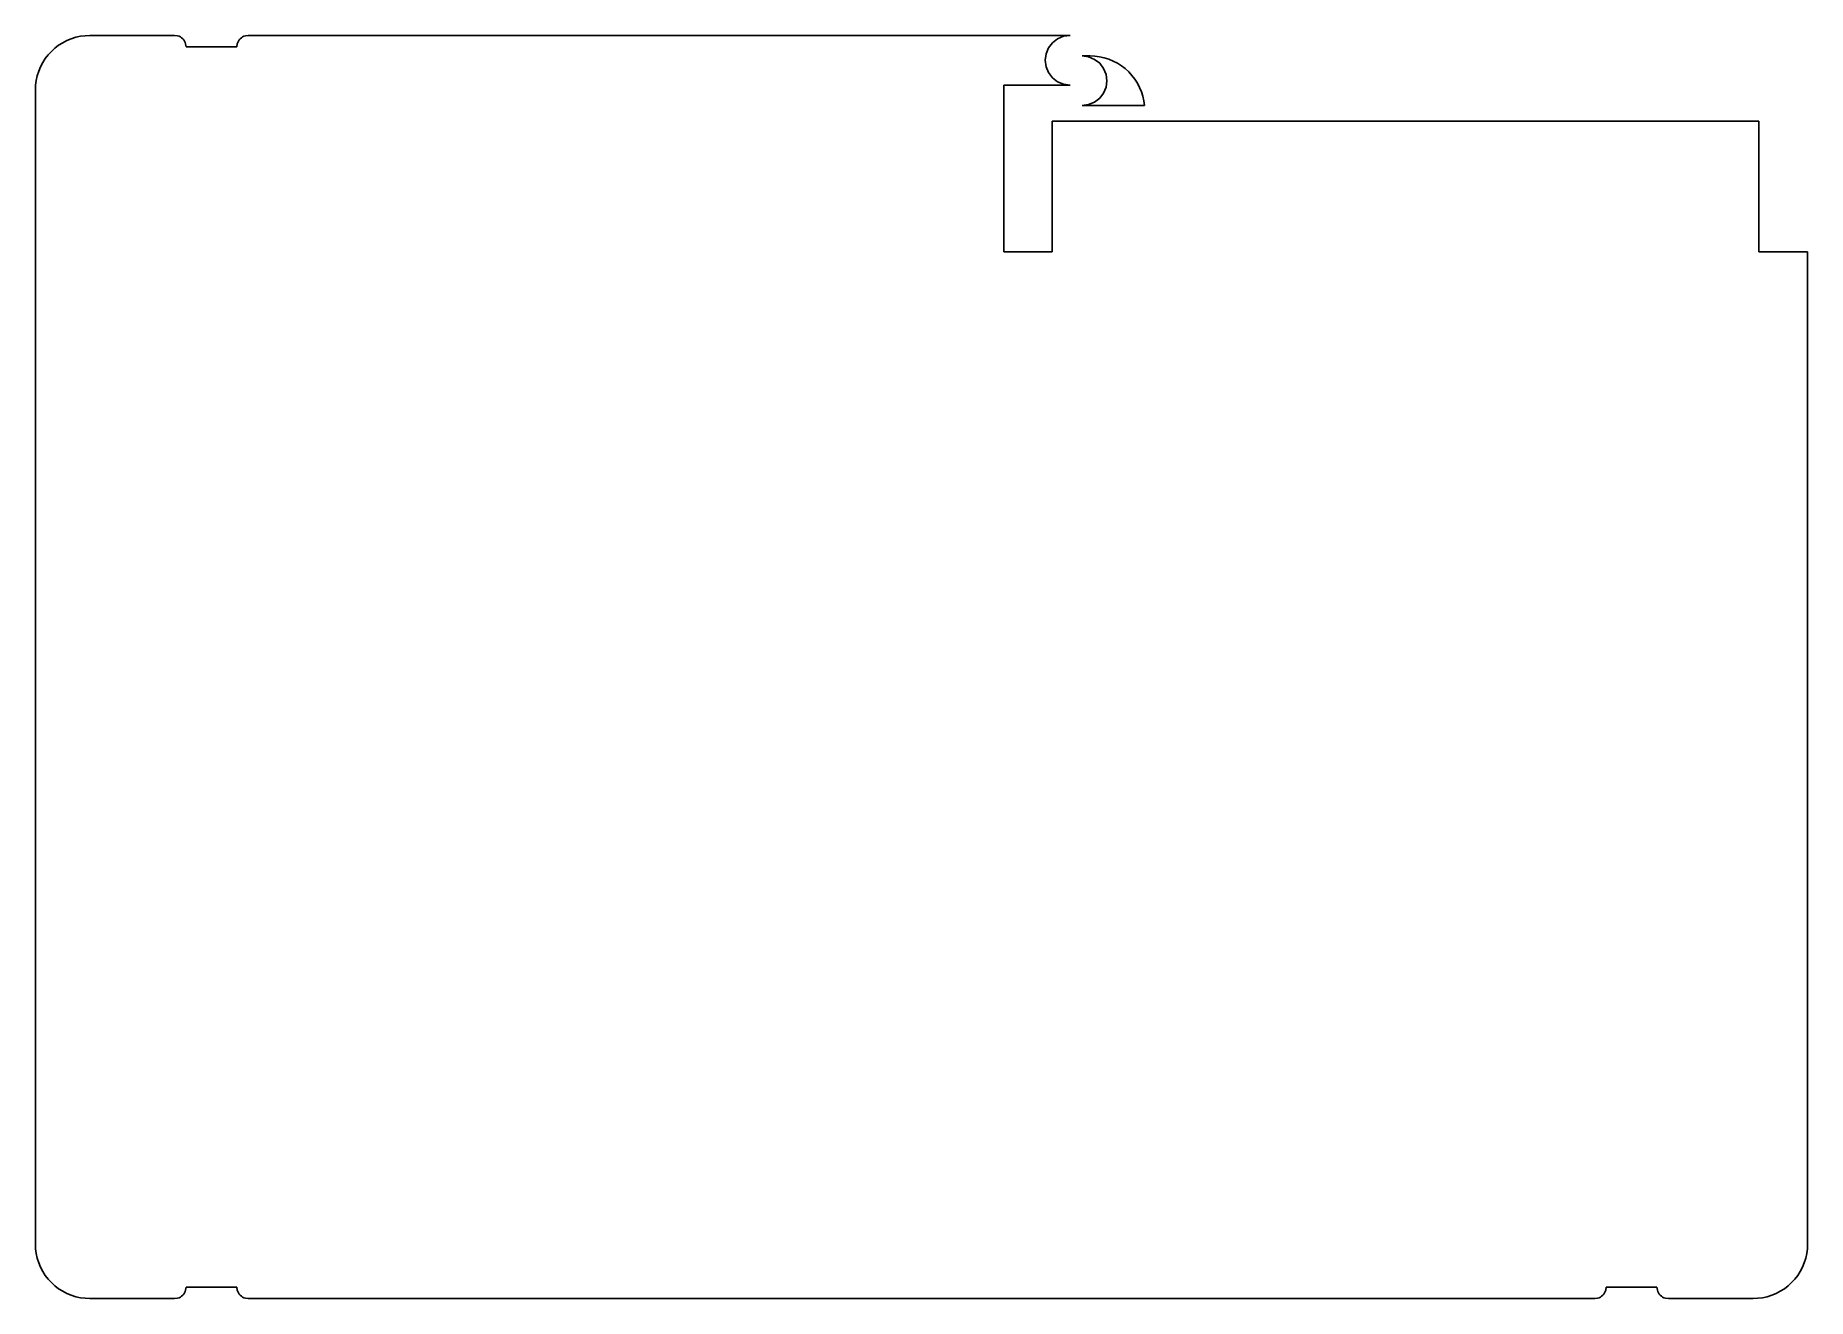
# Model space of a CAD drawing. Extents: x -155 to 155, y -110 to 110.
import ezdxf

# ---------------------------------------------------------------- set-up
doc = ezdxf.new("R2010")
doc.units = 0
doc.header["$MEASUREMENT"] = 0
doc.layers.get('0').update_dxf_attribs({"linetype": 'CONTINUOUS'})

msp = doc.modelspace()

# ---------------------------------------------------------------- linework, layer by layer
for p, q in [((-150.95, 108.77), (-151.6, 108.26)), ((-150.24, 109.21), (-150.95, 108.77)), ((-149.51, 109.6), (-150.24, 109.21)), ((-148.74, 109.92), (-149.51, 109.6)), ((-147.95, 110.17), (-148.74, 109.92)), ((-147.14, 110.35), (-147.95, 110.17)), ((-146.31, 110.45), (-147.14, 110.35)), ((-145.48, 110.49), (-146.31, 110.45)), ((-145.48, 110.49), (-130.66, 110.49)), ((-130.66, 110.49), (-130.14, 110.42)), ((-130.14, 110.42), (-129.89, 110.34)), ((-129.89, 110.34), (-129.66, 110.22)), ((-129.66, 110.22), (-129.44, 110.08)), ((-129.44, 110.08), (-129.24, 109.9)), ((-129.24, 109.9), (-129.07, 109.71)), ((-129.07, 109.71), (-128.93, 109.49)), ((-128.93, 109.49), (-128.81, 109.26)), ((-128.81, 109.26), (-128.73, 109.01)), ((-128.73, 109.01), (-128.66, 108.49)), ((-119.7, 109.01), (-119.77, 108.49)), ((-119.62, 109.26), (-119.7, 109.01)), ((-119.5, 109.49), (-119.62, 109.26)), ((-119.35, 109.71), (-119.5, 109.49)), ((-119.18, 109.9), (-119.35, 109.71)), ((-118.98, 110.08), (-119.18, 109.9)), ((-118.77, 110.22), (-118.98, 110.08)), ((-118.53, 110.34), (-118.77, 110.22)), ((-118.28, 110.42), (-118.53, 110.34)), ((-117.77, 110.49), (-118.28, 110.42)), ((26, 110.49), (-117.77, 110.49)), ((22.93, 109.22), (22.24, 108.32)), ((23.82, 109.91), (22.93, 109.22)), ((24.87, 110.34), (23.82, 109.91)), ((26, 110.49), (24.87, 110.34)), ((-153.73, 105.73), (-154.11, 104.99)), ((-153.28, 106.43), (-153.73, 105.73)), ((-152.78, 107.09), (-153.28, 106.43)), ((-152.22, 107.7), (-152.78, 107.09)), ((-151.6, 108.26), (-152.22, 107.7)), ((-119.77, 108.49), (-128.66, 108.49)), ((21.8, 107.27), (21.65, 106.15)), ((21.65, 106.15), (21.8, 105.02)), ((22.24, 108.32), (21.8, 107.27)), ((29.51, 106.91), (28.12, 106.91)), ((29.24, 106.74), (28.12, 106.91)), ((30.28, 106.31), (29.24, 106.74)), ((30.34, 106.87), (29.51, 106.91)), ((31.18, 105.62), (30.28, 106.31)), ((31.16, 106.76), (30.34, 106.87)), ((31.98, 106.58), (31.16, 106.76)), ((31.86, 104.73), (31.18, 105.62)), ((32.77, 106.33), (31.98, 106.58)), ((33.54, 106.01), (32.77, 106.33)), ((34.27, 105.63), (33.54, 106.01)), ((34.97, 105.18), (34.27, 105.63)), ((-154.86, 102.62), (-154.97, 101.8)), ((-154.68, 103.43), (-154.86, 102.62)), ((-154.43, 104.22), (-154.68, 103.43)), ((-154.11, 104.99), (-154.43, 104.22)), ((21.8, 105.02), (22.24, 103.98)), ((22.24, 103.98), (22.93, 103.08)), ((22.93, 103.08), (23.82, 102.39)), ((23.82, 102.39), (24.87, 101.95)), ((32.3, 103.68), (31.86, 104.73)), ((32.44, 102.56), (32.3, 103.68)), ((32.3, 101.44), (32.44, 102.56)), ((35.63, 104.68), (34.97, 105.18)), ((36.25, 104.12), (35.63, 104.68)), ((36.81, 103.5), (36.25, 104.12)), ((37.31, 102.84), (36.81, 103.5)), ((37.76, 102.14), (37.31, 102.84)), ((-154.97, 101.8), (-155.01, 100.96)), ((-155.01, -100.96), (-155.01, 100.96)), ((14.38, 101.81), (14.38, 72.62)), ((14.38, 101.81), (26, 101.81)), ((24.87, 101.95), (26, 101.81)), ((30.28, 98.82), (31.18, 99.51)), ((31.18, 99.51), (31.86, 100.4)), ((31.86, 100.4), (32.3, 101.44)), ((38.14, 101.41), (37.76, 102.14)), ((38.46, 100.64), (38.14, 101.41)), ((38.71, 99.85), (38.46, 100.64)), ((38.89, 99.03), (38.71, 99.85)), ((28.12, 98.22), (29.24, 98.39)), ((28.12, 98.22), (39, 98.21)), ((29.24, 98.39), (30.28, 98.82)), ((39, 98.21), (38.89, 99.03)), ((22.88, 72.62), (22.88, 95.49)), ((146.51, 95.49), (22.88, 95.49)), ((146.51, 72.62), (146.51, 95.49)), ((14.38, 72.62), (22.88, 72.62)), ((155.01, 72.62), (146.51, 72.62)), ((155.01, 72.62), (155.01, -100.96)), ((-155.01, -100.96), (-154.97, -101.8)), ((-154.97, -101.8), (-154.86, -102.62)), ((154.97, -101.8), (154.86, -102.62)), ((155.01, -100.96), (154.97, -101.8)), ((-154.86, -102.62), (-154.68, -103.43)), ((-154.68, -103.43), (-154.43, -104.22)), ((-154.43, -104.22), (-154.11, -104.99)), ((-154.11, -104.99), (-153.73, -105.73)), ((154.11, -104.99), (153.73, -105.73)), ((154.43, -104.22), (154.11, -104.99)), ((154.68, -103.43), (154.43, -104.22)), ((154.86, -102.62), (154.68, -103.43)), ((-153.73, -105.73), (-153.28, -106.43)), ((-153.28, -106.43), (-152.78, -107.09)), ((-152.78, -107.09), (-152.22, -107.7)), ((-152.22, -107.7), (-151.6, -108.26)), ((-151.6, -108.26), (-150.95, -108.77)), ((-128.66, -108.49), (-128.73, -109.01)), ((-119.77, -108.49), (-128.66, -108.49)), ((-119.7, -109.01), (-119.77, -108.49)), ((119.77, -108.49), (119.7, -109.01)), ((128.66, -108.49), (119.77, -108.49)), ((128.73, -109.01), (128.66, -108.49)), ((151.6, -108.26), (150.95, -108.77)), ((152.22, -107.7), (151.6, -108.26)), ((152.78, -107.09), (152.22, -107.7)), ((153.28, -106.43), (152.78, -107.09)), ((153.73, -105.73), (153.28, -106.43)), ((-150.95, -108.77), (-150.24, -109.21)), ((-150.24, -109.21), (-149.51, -109.6)), ((-149.51, -109.6), (-148.74, -109.92)), ((-148.74, -109.92), (-147.95, -110.17)), ((-147.95, -110.17), (-147.14, -110.35)), ((-147.14, -110.35), (-146.31, -110.45)), ((-146.31, -110.45), (-145.48, -110.49)), ((-145.48, -110.49), (-130.66, -110.49)), ((-130.14, -110.42), (-130.66, -110.49)), ((-129.89, -110.34), (-130.14, -110.42)), ((-129.66, -110.22), (-129.89, -110.34)), ((-129.44, -110.08), (-129.66, -110.22)), ((-129.24, -109.9), (-129.44, -110.08)), ((-129.07, -109.71), (-129.24, -109.9)), ((-128.93, -109.49), (-129.07, -109.71)), ((-128.81, -109.26), (-128.93, -109.49)), ((-128.73, -109.01), (-128.81, -109.26)), ((-119.62, -109.26), (-119.7, -109.01)), ((-119.5, -109.49), (-119.62, -109.26)), ((-119.35, -109.71), (-119.5, -109.49)), ((-119.18, -109.9), (-119.35, -109.71)), ((-118.98, -110.08), (-119.18, -109.9)), ((-118.77, -110.22), (-118.98, -110.08)), ((-118.53, -110.34), (-118.77, -110.22)), ((-118.28, -110.42), (-118.53, -110.34)), ((-117.77, -110.49), (-118.28, -110.42)), ((-117.77, -110.49), (117.77, -110.49)), ((118.28, -110.42), (117.77, -110.49)), ((118.53, -110.34), (118.28, -110.42)), ((118.77, -110.22), (118.53, -110.34)), ((118.98, -110.08), (118.77, -110.22)), ((119.18, -109.9), (118.98, -110.08)), ((119.35, -109.71), (119.18, -109.9)), ((119.5, -109.49), (119.35, -109.71)), ((119.62, -109.26), (119.5, -109.49)), ((119.7, -109.01), (119.62, -109.26)), ((128.81, -109.26), (128.73, -109.01)), ((128.93, -109.49), (128.81, -109.26)), ((129.07, -109.71), (128.93, -109.49)), ((129.24, -109.9), (129.07, -109.71)), ((129.44, -110.08), (129.24, -109.9)), ((129.66, -110.22), (129.44, -110.08)), ((129.89, -110.34), (129.66, -110.22)), ((130.14, -110.42), (129.89, -110.34)), ((130.66, -110.49), (130.14, -110.42)), ((145.48, -110.49), (130.66, -110.49)), ((146.31, -110.45), (145.48, -110.49)), ((147.14, -110.35), (146.31, -110.45)), ((147.95, -110.17), (147.14, -110.35)), ((148.74, -109.92), (147.95, -110.17)), ((149.51, -109.6), (148.74, -109.92)), ((150.24, -109.21), (149.51, -109.6)), ((150.95, -108.77), (150.24, -109.21))]:
    msp.add_line(p, q)

doc.saveas('drawing.dxf')
